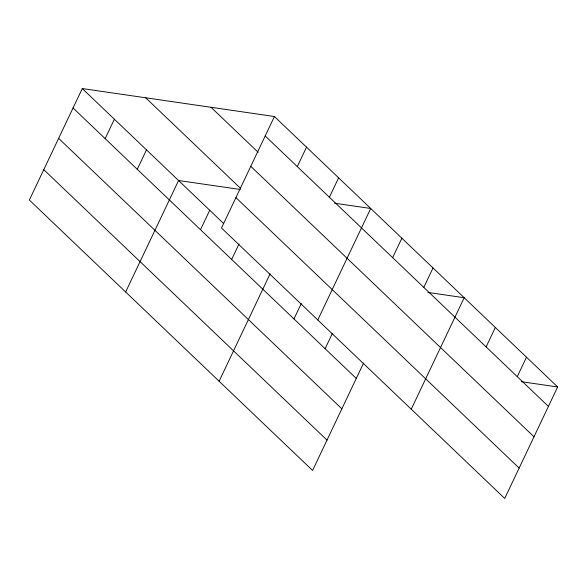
<?xml version="1.0" encoding="UTF-8"?>
<svg xmlns="http://www.w3.org/2000/svg" width="587" height="587" viewBox="0 0 587 587"><rect width="100%" height="100%" fill="white"/><g stroke="black" fill="none" stroke-linecap="round" stroke-linejoin="round"><path stroke-width="0.88" d="M274.423 116.52L221.49 227.998L504.717 498.444L557.65 386.965L274.423 116.52L82.283 88.556L29.35 200.035L312.577 470.481L363.588 363.052M105.154 138.642L114.384 119.205M137.255 169.291L146.486 149.854M125.647 291.988L178.58 180.51L240.178 189.469M200.505 229.693L209.735 210.256M231.66 259.439L238.968 244.053M297.293 166.605L306.524 147.168M219.112 381.234L270.123 273.806M329.395 197.254L338.618 177.817M293.97 318.939L301.278 303.552M317.787 319.952L370.72 208.473L334.487 203.197M325.125 348.693L332.433 333.306M392.644 257.656L401.875 238.219M423.799 287.403L433.03 267.966M411.252 409.198L464.185 297.719L427.952 292.443M486.109 346.902L495.34 327.465M517.264 376.656L526.495 357.219M521.417 381.697L557.65 386.965M265.192 135.949L548.419 406.402M211.019 107.289L258.185 152.327M250.774 166.326L534.001 436.779M145.686 97.78L240.677 188.486M235.908 197.621L519.135 468.074M82.283 88.556L223.654 223.552M73.052 107.993L356.28 378.439M58.634 138.363L341.861 408.816M43.776 169.658L327.003 440.111"/></g></svg>
